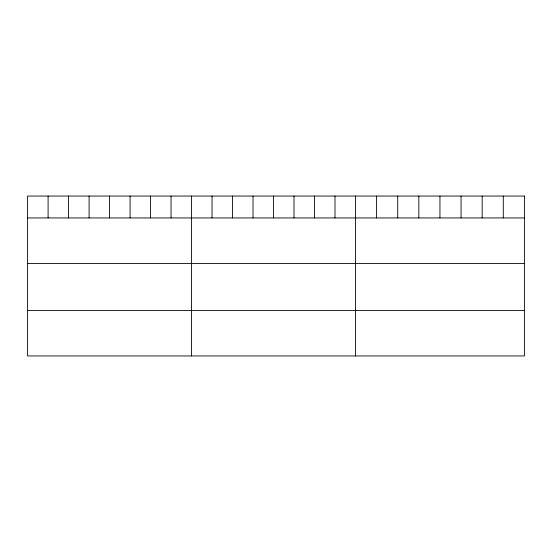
<?xml version="1.0" encoding="UTF-8"?>
<svg xmlns="http://www.w3.org/2000/svg" width="552" height="552" viewBox="0 0 552 552"><rect width="100%" height="100%" fill="white"/><g stroke="black" fill="none" stroke-linecap="round" stroke-linejoin="round"><path stroke-width="0.83" d="M27.6 217.943L524.4 217.943M27.6 263.49L524.4 263.49M27.6 310.41L524.4 310.41M503.286 196.05L503.286 217.943M482.172 196.05L482.172 217.943M461.058 196.05L461.058 217.943M439.944 196.05L439.944 217.943M418.83 196.05L418.83 217.943M397.716 196.05L397.716 217.943M376.602 196.05L376.602 217.943M355.488 196.05L355.488 355.95M334.995 196.05L334.995 217.943M314.502 196.05L314.502 217.943M294.009 196.05L294.009 217.943M273.516 196.05L273.516 217.943M253.023 196.05L253.023 217.943M232.53 196.05L232.53 217.943M212.037 196.05L212.037 217.943M191.544 196.05L191.544 355.95M171.051 196.05L171.051 217.943M150.558 196.05L150.558 217.943M130.065 196.05L130.065 217.943M109.572 196.05L109.572 217.943M89.079 196.05L89.079 217.943M68.586 196.05L68.586 217.943M48.093 196.05L48.093 217.943M524.4 196.05L27.6 196.05L27.6 355.95L524.4 355.95L524.4 196.05"/></g></svg>
